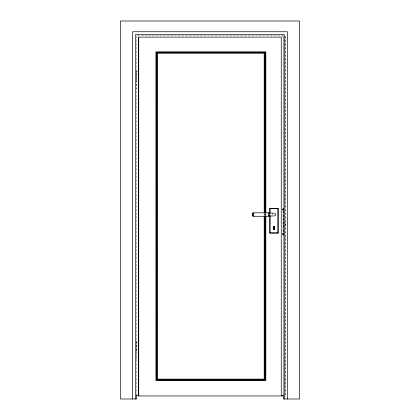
<?xml version="1.0" encoding="UTF-8"?>
<svg xmlns="http://www.w3.org/2000/svg" width="420" height="420" viewBox="0 0 420 420"><rect width="100%" height="100%" fill="white"/><g stroke="black" fill="none" stroke-linecap="round" stroke-linejoin="round"><path stroke-width="0.32" stroke-dasharray="2.1 1.58" d="M283.101 235.205L283.101 208.331L283.101 235.205L283.322 233.415C281.552 233.468 283.647 235.73 282.891 233.489M283.29 210.126L283.306 208.331M282.697 210.063C283.059 207.302 283.043 211.822 282.697 209.05M283.101 209.05L283.101 210.063M272.213 214.547L272.701 213.533M272.349 214.547L272.827 213.533M282.025 36.409L283.343 36.409L283.343 395.955M137.718 71.174L136.605 71.174L136.605 79.968L137.718 79.968M136.71 80.273L136.71 89.061M283.29 216.573L283.694 216.573M283.091 222.306L285.537 222.306L285.537 225.887L283.091 225.887M283.29 231.62L283.694 231.62M137.718 341.686L136.605 341.686L136.605 350.48L137.718 350.48M136.71 350.784L136.71 359.572M283.101 233.473L283.101 234.486M282.697 233.473L282.697 234.486M283.101 208.331L283.117 210.126M283.306 235.205L283.29 233.415M283.29 395.955L283.29 35.333L136.71 35.333L136.71 395.12M269.945 213.607L269.945 215.539L269.903 213.539M265.834 213.885L265.834 215.197M265.766 213.885L265.766 215.197M265.22 213.559L265.22 215.523M265.156 213.559L265.156 215.523M264.747 213.885L264.81 215.197M264.154 213.885L264.133 215.197M136.841 71.174L136.841 79.968M136.841 341.686L136.841 350.48M282.886 209.312L282.891 210.047L282.933 209.27M285.322 36.409L285.306 395.955L285.322 36.409M283.101 233.698L282.933 234.266L283.101 233.698"/><path stroke-width="0.63" d="M253.418 216.279L253.418 212.814L268.485 212.814L268.485 216.279L253.418 216.279L253.418 215.602M253.418 213.318L253.418 212.814M268.485 213.318L268.485 212.814M273.415 229.346L273.572 227.766L273.089 227.199L273.908 226.48M269.903 233.053L269.945 215.539L269.903 233.053L278.045 233.053L278.045 208.331L269.903 208.331L269.903 212.888M273.163 227.199L273.399 226.69M274.659 227.199L274.244 227.766L274.402 229.346M274.418 226.69L274.554 227.703L274.554 226.69L273.845 226.48M273.977 215.98L275.126 215.56L275.604 214.547L275.126 213.533L273.977 213.113M274.465 229.346L274.554 227.703M269.903 208.331L278.008 208.457M273.383 213.113L269.299 213.113L269.299 216.038L269.299 215.56M269.299 215.98L273.383 215.98M273.572 227.766L273.284 229.346L274.538 229.346L274.307 227.766M269.945 232.932L278.008 232.932M157.516 379.113L264.206 379.113L264.185 215.854M136.71 395.419L138.747 395.419L138.747 37.123L281.253 37.123L281.253 395.419L283.29 395.419L283.29 399L299.576 399L299.576 21L120.425 21L120.425 399L136.71 399L136.71 395.12M138.327 395.955L283.343 395.955M268.485 215.602L268.485 216.279M287.359 399L287.359 31.747L132.641 31.747L132.641 399M284.303 399L284.303 34.435L135.697 34.435L135.697 399M278.045 208.331L278.045 233.053M269.945 208.457L269.945 212.966M265.834 213.229L265.834 51.812L155.904 51.812L155.904 380.546L265.834 380.546L265.834 215.854M265.22 212.903L265.22 52.353L156.513 52.353L156.513 380.011L265.22 380.011L265.22 216.179M264.81 213.234L264.81 52.71L156.922 52.71L156.922 379.654L264.81 379.654L264.81 215.854M264.206 213.229L264.185 53.245L157.516 53.245L157.537 379.113M138.401 37.065L138.401 395.955M252.604 213.491L252.604 216.038L252.604 213.055L252.604 213.491"/></g></svg>
